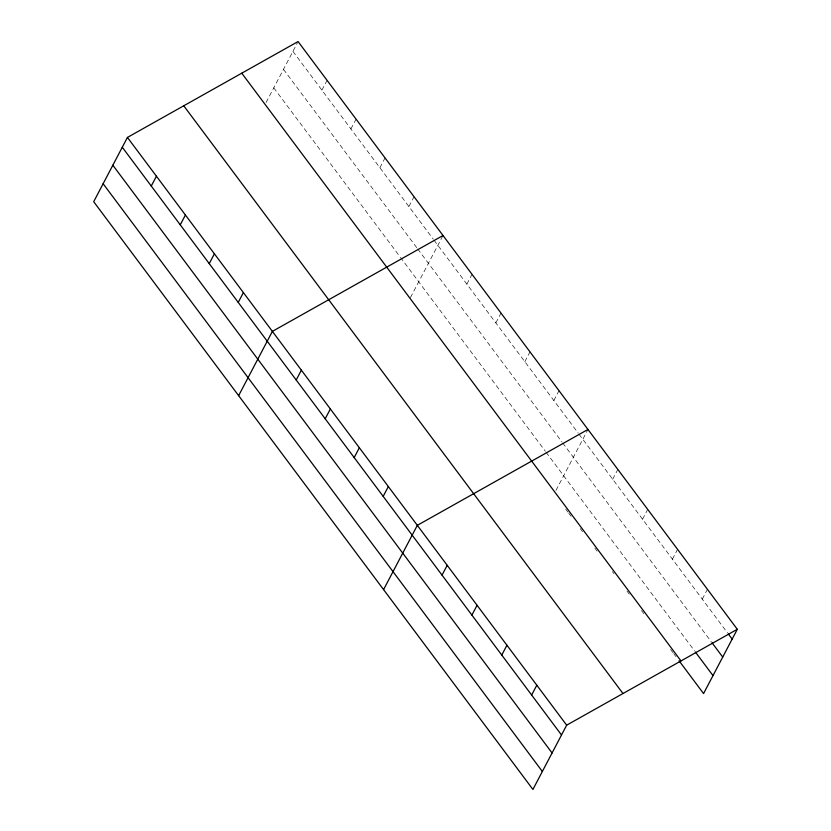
<?xml version="1.0" encoding="UTF-8"?>
<svg xmlns="http://www.w3.org/2000/svg" width="831" height="831" viewBox="0 0 831 831"><rect width="100%" height="100%" fill="white"/><g stroke="black" fill="none" stroke-linecap="round" stroke-linejoin="round"><path stroke-width="0.62" stroke-dasharray="4.16 3.12" d="M266.107 102.452L297.508 42.641M321.909 90.163L327.071 80.337M350.9 128.95L356.063 119.134M379.892 167.748L385.044 157.921M408.883 206.535L414.035 196.718M410.462 297.529L443.027 235.505M466.856 284.119L472.018 274.303M495.847 322.906L501 313.09M524.839 361.703L529.991 351.877M553.83 400.49L558.983 390.674M555.991 490.363L587.974 429.461M612.686 479.248L617.838 469.432M642.55 519.219L647.702 509.393M672.414 559.18L677.577 549.364M702.288 599.151L707.441 589.335M292.928 51.366L433.294 239.203M434.052 240.221L578.241 433.159M578.999 434.177L727.561 632.962M283.485 69.337L416.996 247.981M417.754 249.009L561.943 441.936M562.701 442.965L711.232 641.719M273.773 87.857L399.649 256.291M400.407 257.309L545.354 451.264M546.112 452.293L694.623 651.005M565.714 509.112L568.009 512.187M568.778 513.205L571.074 516.28M580.267 528.578L582.562 531.653M594.819 548.055L597.115 551.13M612.426 571.624L613.964 573.67M626.979 591.09L629.275 594.165M641.532 610.567L643.828 613.642M670.638 649.51L672.933 652.574M673.702 653.602L675.998 656.677"/><path stroke-width="1.25" d="M127.434 137.427L93.695 201.704L532.92 789.45L566.669 725.172L737.305 629.296L298.08 41.55L127.434 137.427L566.669 725.172M151.273 186.04L156.425 176.224M180.254 224.827L185.417 215.011M209.246 263.624L214.398 253.808M238.237 302.411L243.39 292.595M238.632 395.66L272.381 331.382L443.027 235.505M296.21 379.996L301.373 370.179M325.201 418.793L330.364 408.966M354.193 457.58L359.345 447.764M383.184 496.367L388.337 486.55M383.579 589.615L417.328 525.337L587.974 429.461M442.04 575.125L447.192 565.309M471.904 615.096L477.067 605.28M501.779 655.067L506.931 645.24M531.643 695.028L536.795 685.211M737.305 629.296L703.566 693.573L679.062 660.78M728.33 633.991L732.153 639.112M712.001 642.737L722.721 657.082M695.381 652.034L712.998 675.603M241.769 73.19L680.994 660.936M183.744 105.786L622.98 693.532M122.282 147.253L561.507 734.999M112.85 165.224L552.075 752.969M103.127 183.734L542.352 771.48"/></g></svg>
